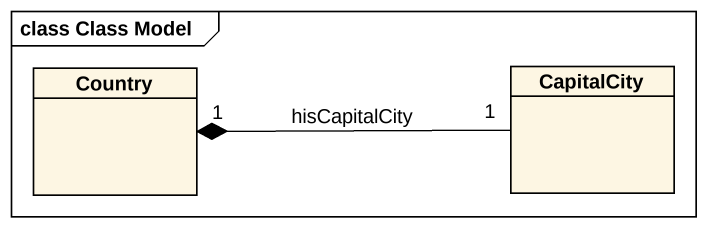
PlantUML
@startuml
mainframe class Class Model
hide circle
hide empty members
class Country
class CapitalCity
CapitalCity "1" -left-* "1" Country : hisCapitalCity
@enduml
